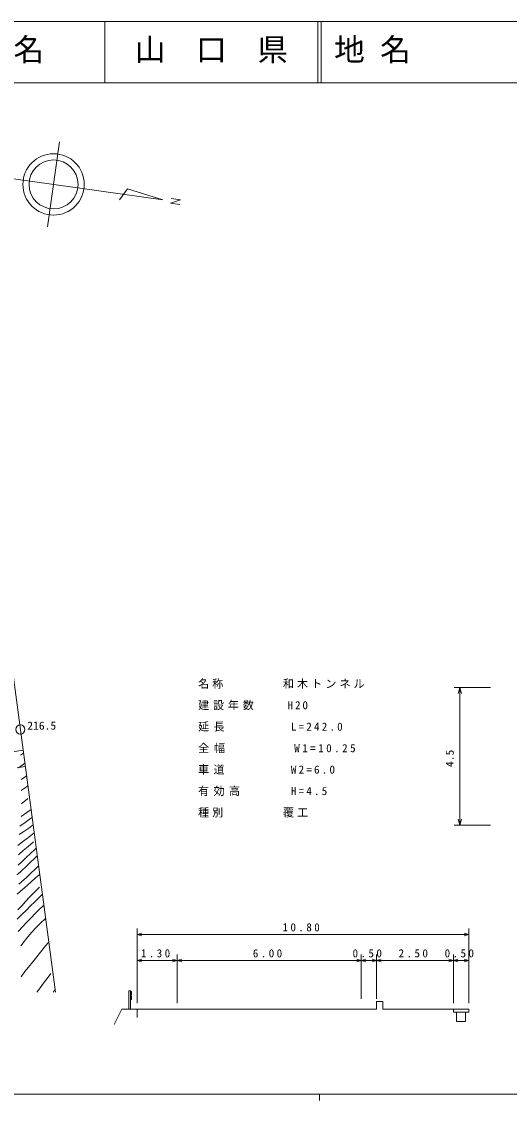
# Model space of a CAD drawing. Units: millimetres, scale not verified. Extents: x 40000 to 680000, y 20000 to 380000.
# Drawn here: x 319458 to 398939, y 204000 to 380000 of the extents above; entities that cross this region are included whole.
import ezdxf
from ezdxf.enums import TextEntityAlignment as Align

# ---------------------------------------------------------------- set-up
doc = ezdxf.new("R2010")
doc.units = ezdxf.units.MM
doc.header["$LTSCALE"] = 1000
for name, color, linetype, lineweight in [('S-BGD', 7, 'Continuous', 13), ('S-BGD-HTXT', 7, 'Continuous', 13), ('S-TTL', 2, 'Continuous', 13), ('S-TTL-TXT', 7, 'Continuous', 13)]:
    doc.layers.add(name, color=color, linetype=linetype, lineweight=lineweight)
doc.styles.add('ＭＳ ゴシック', font='')
doc.styles.get('ＭＳ ゴシック').set_extended_font_data('MS Gothic')

msp = doc.modelspace()

# ---------------------------------------------------------------- linework, layer by layer
at = {"layer": 'S-BGD'}
for p, q in [((323680, 346508), (325658, 360367)), ((306713, 358312), (324985, 221665)), ((342489, 350895), (317739, 354426)), ((336690, 352733), (335418, 350894)), ((342489, 350895), (336690, 352733)), ((345366, 350925), (343721, 350351)), ((343721, 350351), (345256, 350140)), ((343838, 351143), (345366, 350925)), ((389921, 271384), (395873, 271384)), ((390584, 270384), (390871, 271384)), ((390871, 271384), (391156, 270384)), ((390871, 271384), (390871, 248884)), ((317651, 260831), (319709, 261121)), ((319770, 260664), (319285, 260336)), ((319720, 258811), (318974, 258278)), ((319993, 259000), (319720, 258811)), ((320066, 258455), (318720, 258252)), ((320145, 256867), (319362, 256350)), ((320267, 256947), (320145, 256867)), ((320483, 255335), (320178, 255115)), ((320178, 255115), (319362, 254536)), ((319566, 252501), (319417, 252385)), ((320416, 253191), (319566, 252501)), ((320484, 253250), (320416, 253191)), ((320335, 250951), (319411, 250325)), ((320932, 250018), (320034, 249347)), ((321004, 251439), (320335, 250951)), ((321046, 250105), (320932, 250018)), ((321169, 250200), (321046, 250105)), ((320034, 249347), (319181, 248740)), ((320641, 248439), (319819, 247883)), ((321337, 248945), (320641, 248439)), ((395873, 248884), (389921, 248884)), ((390871, 248884), (390586, 249884)), ((391159, 249884), (390871, 248884)), ((319819, 247883), (319036, 247379)), ((320417, 246781), (319623, 246165)), ((321249, 247440), (320417, 246781)), ((321510, 247652), (321249, 247440)), ((319623, 246165), (318858, 245581)), ((318961, 244068), (319720, 244747)), ((319720, 244747), (320509, 245437)), ((320509, 245437), (321333, 246139)), ((321629, 244948), (320904, 244280)), ((321333, 246139), (321408, 246201)), ((321846, 245142), (321629, 244948)), ((319553, 242995), (318895, 242358)), ((320217, 243632), (319553, 242995)), ((320904, 244280), (320217, 243632)), ((321546, 243453), (320879, 242823)), ((322013, 243888), (321546, 243453)), ((319502, 241524), (318733, 240813)), ((320207, 242187), (319502, 241524)), ((320879, 242823), (320207, 242187)), ((321656, 241712), (320966, 241048)), ((322230, 242270), (321656, 241712)), ((319864, 240038), (319020, 239297)), ((320196, 240335), (319864, 240038)), ((320966, 241048), (320196, 240335)), ((321023, 239671), (320338, 239069)), ((321671, 240234), (321023, 239671)), ((322309, 240780), (321671, 240234)), ((322417, 240871), (322309, 240780)), ((319592, 238407), (318756, 237664)), ((320338, 239069), (319592, 238407)), ((321400, 237822), (320739, 237132)), ((322086, 238515), (321400, 237822)), ((322378, 238800), (322086, 238515)), ((322850, 237636), (322243, 237053)), ((320097, 236447), (319472, 235765)), ((320739, 237132), (320097, 236447)), ((321591, 236406), (320929, 235740)), ((322243, 237053), (321591, 236406)), ((323086, 235864), (322981, 235766)), ((319518, 234321), (318739, 233555)), ((319472, 235765), (318859, 235085)), ((320243, 235047), (319518, 234321)), ((320929, 235740), (320243, 235047)), ((321666, 234478), (321004, 233800)), ((322322, 235130), (321666, 234478)), ((322981, 235766), (322322, 235130)), ((319617, 232337), (318873, 231537)), ((320324, 233089), (319617, 232337)), ((321004, 233800), (320324, 233089)), ((322537, 232922), (321790, 232177)), ((323349, 233670), (322537, 232922)), ((323377, 233694), (323349, 233670)), ((320464, 230693), (319868, 229953)), ((321102, 231434), (320464, 230693)), ((321790, 232177), (321102, 231434)), ((338311, 219877), (338311, 232064)), ((338311, 231064), (339061, 231278)), ((339061, 230848), (338311, 231064)), ((338311, 231064), (392311, 231064)), ((391561, 231280), (392311, 231064)), ((392311, 231064), (391561, 230850)), ((392311, 232064), (392311, 219877)), ((319868, 229953), (319307, 229215)), ((323142, 228946), (322536, 228202)), ((323740, 229665), (323142, 228946)), ((323892, 229844), (323740, 229665)), ((321914, 227428), (321271, 226617)), ((322536, 228202), (321914, 227428)), ((344061, 227040), (344811, 226824)), ((344811, 227824), (344811, 219877)), ((374061, 227040), (374811, 226824)), ((374811, 227824), (374811, 220596)), ((376561, 227040), (377311, 226824)), ((377311, 227824), (377311, 220596)), ((389061, 227040), (389811, 226824)), ((389811, 227824), (389811, 219877)), ((391561, 227040), (392311, 226824)), ((320598, 225764), (320005, 225008)), ((321271, 226617), (320598, 225764)), ((338311, 226824), (339061, 227038)), ((339061, 226608), (338311, 226824)), ((338311, 226824), (344811, 226824)), ((344811, 226824), (344061, 226610)), ((344811, 226824), (345561, 227038)), ((345561, 226608), (344811, 226824)), ((344811, 226824), (374811, 226824)), ((374811, 226824), (374061, 226610)), ((374811, 226824), (375561, 227038)), ((375561, 226608), (374811, 226824)), ((374811, 226824), (377311, 226824)), ((377311, 226824), (376561, 226610)), ((377311, 226824), (378061, 227038)), ((378061, 226608), (377311, 226824)), ((377311, 226824), (389811, 226824)), ((389811, 226824), (389061, 226610)), ((389811, 226824), (390561, 227038)), ((390561, 226608), (389811, 226824)), ((389811, 226824), (392311, 226824)), ((392311, 226824), (391561, 226610)), ((320005, 225008), (319367, 224138)), ((322887, 222889), (323410, 223600)), ((323410, 223600), (323929, 224317)), ((323929, 224317), (324223, 224725)), ((321953, 221665), (322356, 222183)), ((322356, 222183), (322887, 222889)), ((324926, 222105), (324624, 221665)), ((336911, 218877), (336911, 221877)), ((336911, 221877), (337211, 221877)), ((337211, 221877), (337384, 221731)), ((337211, 221877), (337211, 218877)), ((337384, 221274), (337211, 221127)), ((337211, 221127), (337384, 220981)), ((337384, 220524), (337211, 220377)), ((337384, 221731), (337384, 221274)), ((337384, 220981), (337384, 220524)), ((377311, 218877), (377311, 220127)), ((377311, 220127), (378311, 220127)), ((378311, 220127), (378311, 218877)), ((335811, 218877), (334561, 216377)), ((338311, 218877), (335811, 218877)), ((338311, 218877), (344811, 218877)), ((338311, 218877), (338311, 217519)), ((344811, 218877), (374811, 218877)), ((374811, 218877), (377311, 218877)), ((378311, 218877), (389811, 218877)), ((389811, 218877), (392311, 218877)), ((389811, 218377), (389811, 218877)), ((392311, 218377), (389811, 218377)), ((390311, 218377), (390311, 216877)), ((391811, 216877), (391811, 218377)), ((392311, 218877), (392311, 218377)), ((391811, 216877), (390311, 216877))]:
    msp.add_line(p, q, dxfattribs=at)
for centre, radius in [((324669, 353437), 5000), ((324669, 353437), 4000), ((319256, 264511), 746)]:
    msp.add_circle(centre, radius, dxfattribs=at)
at = {"layer": 'S-BGD-HTXT'}
for p, q in [((40000, 205000), (579000, 205000)), ((368000, 205000), (368000, 204000))]:
    msp.add_line(p, q, dxfattribs=at)
at = {"layer": 'S-TTL'}
for p, q in [((680000, 380000), (40000, 380000)), ((333000, 380000), (333000, 370000)), ((367750, 380000), (367750, 370000)), ((368250, 380000), (368250, 370000)), ((40000, 370000), (680000, 370000))]:
    msp.add_line(p, q, dxfattribs=at)

# ---------------------------------------------------------------- texts
at = {"layer": 'S-BGD', "style": 'ＭＳ ゴシック', "width": 1.05}
msp.add_text('216.5', height=1320, dxfattribs=at).set_placement((320378, 264086), align=Align.BOTTOM_LEFT)
msp.add_text('4.5', height=1320, rotation=90, dxfattribs=at).set_placement((390264, 258386), align=Align.BOTTOM_LEFT)
at = {"layer": 'S-BGD', "char_height": 1320, "attachment_point": 7, "style": 'ＭＳ ゴシック'}
for s, insert in [('\\T1.28;名称\u3000\u3000\u3000\u3000和木トンネル', (348210, 271160)), ('\\T1.35;建設年数\u3000\u3000H20', (348210, 267660)), ('\\T1.4;延長\u3000\u3000\u3000\u3000L=242.0', (348210, 264160)), ('\\T1.45;全幅\u3000\u3000\u3000\u3000W1=10.25', (348210, 260660)), ('\\T1.4;車道\u3000\u3000\u3000\u3000W2=6.0', (348210, 257160)), ('\\T1.4;有効高\u3000\u3000\u3000H=4.5', (348210, 253660)), ('\\T1.28;種別\u3000\u3000\u3000\u3000覆工', (348210, 250160)), ('\\T1.44;10.80', (361969, 231564)), ('\\T1.44;1.30', (338886, 227324)), ('\\T1.44;6.00', (357136, 227324)), ('\\T1.44;0.50', (373386, 227324)), ('\\T1.44;2.50', (380886, 227324)), ('\\T1.44;0.50', (388386, 227324))]:
    msp.add_mtext(s, dxfattribs=dict(at, insert=insert))
at = {"layer": 'S-TTL-TXT', "style": 'ＭＳ ゴシック'}
for s, p in [('県\u3000名', (308125, 372500)), ('山\u3000口\u3000県', (337875, 372500)), ('地 名', (370380, 372500))]:
    msp.add_text(s, height=3666, dxfattribs=at).set_placement(p, align=Align.BOTTOM_LEFT)

doc.saveas('drawing.dxf')
